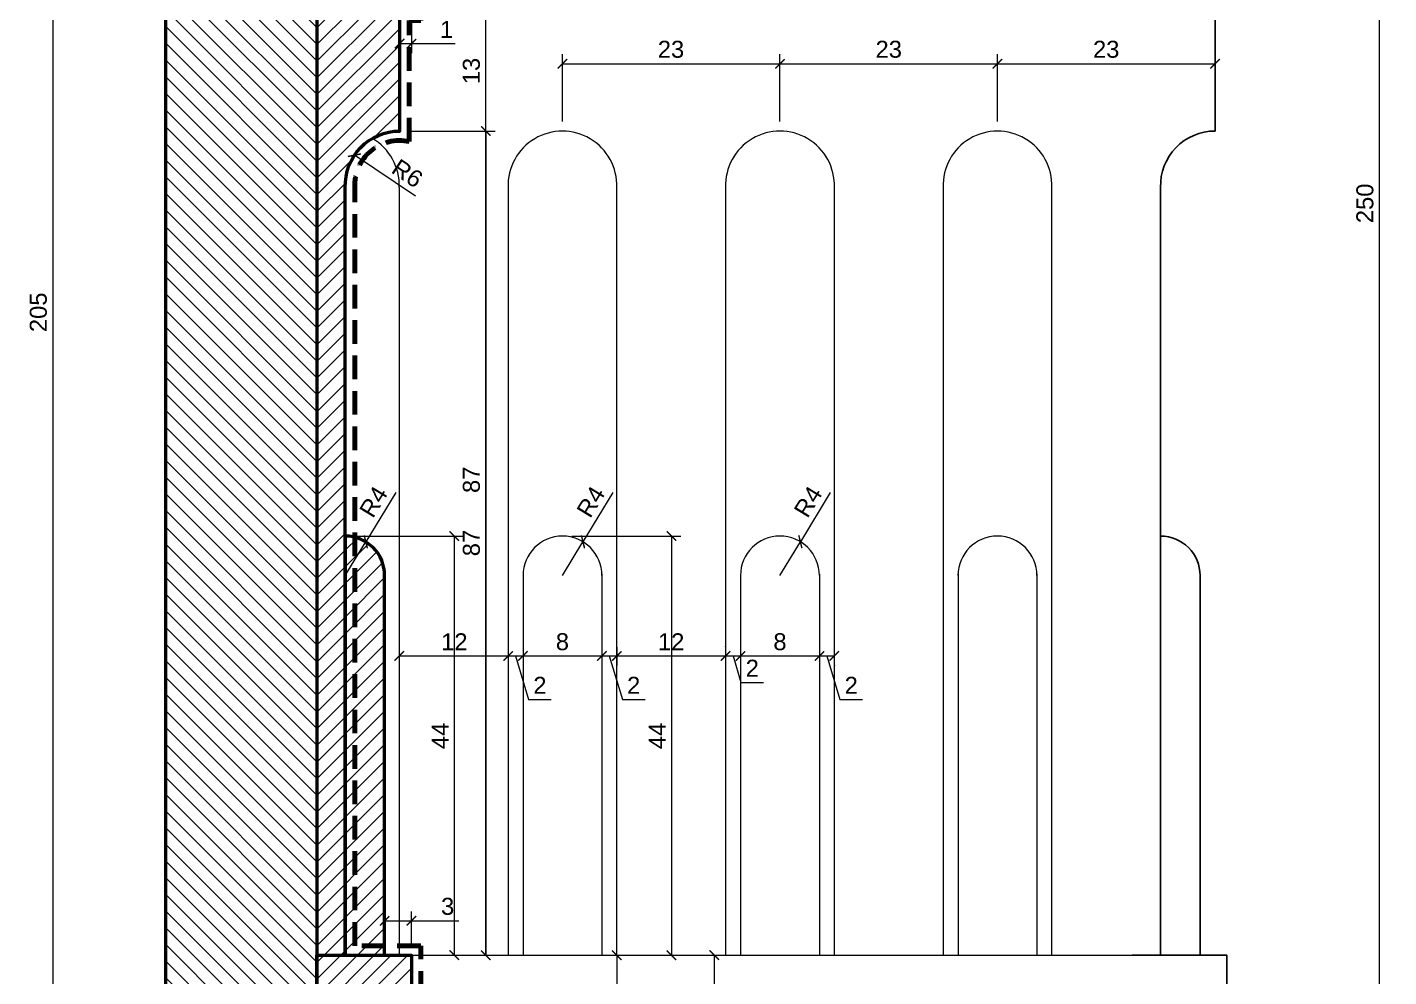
# Model space of a CAD drawing. Header units: inches. Extents: x -322 to 128, y 1926 to 2226.
# Drawn here: x -174.3 to -30.1, y 1999.7 to 2100.3 of the extents above; entities that cross this region are included whole.
import ezdxf

# ---------------------------------------------------------------- set-up
doc = ezdxf.new("R2010")
doc.units = ezdxf.units.IN
doc.header["$MEASUREMENT"] = 0
doc.linetypes.add('HIDDEN', pattern=[0.375, 0.25, -0.125])
doc.layers.add('0.05', color=7, linetype='Continuous', lineweight=5)
doc.layers.add('линия 50', color=1, linetype='Continuous', lineweight=140)
doc.layers.add('Outside panel', color=7, linetype='Continuous', lineweight=18, true_color=0x7f5e57)
doc.layers.add('размеры в модели', color=7, linetype='Continuous')
doc.styles.get("Standard").update_dxf_attribs({"font": 'arial.ttf'})
doc.dimstyles.new('M_1', dxfattribs={"dimtxt": 1.8, "dimasz": 1, "dimexe": 1, "dimexo": 1, "dimgap": 0.6, "dimtad": 1, "dimdec": 0, "dimdsep": 46, "dimtxsty": 'Standard', "dimblk": 'ARCHTICK', "dimcen": -5, "dimclrd": 7, "dimclre": 7, "dimclrt": 7, "dimadec": 0, "dimazin": 0, "dimtfac": 1, "dimtdec": 0, "dimtmove": 0, "dimatfit": 3, "dimfxl": 1, "dimtolj": 1, "dimtzin": 0, "dimlwd": 5, "dimlwe": 5, "dimarcsym": 0})

# ---------------------------------------------------------------- blocks, each defined once
blk = doc.blocks.new('_ArchTick')
at = {"color": 0, "linetype": 'ByBlock', "const_width": 0.15}
blk.add_lwpolyline([(-0.5, -0.5), (0.5, 0.5)], dxfattribs=at)
blk = doc.blocks.new('*D61')
at = {"color": 7, "lineweight": 5, "ltscale": 1000, "transparency": 16777216}
for p, q in [((-66.29, 2207.02), (-30.13, 2207.02)), ((-31.13, 2207.02), (-31.13, 1957.02)), ((-38.79, 1957.02), (-30.13, 1957.02))]:
    blk.add_line(p, q, dxfattribs=at)
at = {"layer": 'Defpoints', "color": 0, "ltscale": 1000, "transparency": 16777216}
for p in [(-67.29, 2207.02), (-39.79, 1957.02), (-31.13, 1957.02)]:
    blk.add_point(p, dxfattribs=at)
at = {"color": 7, "lineweight": 5, "ltscale": 1000, "transparency": 16777216}
for p, rotation in [((-31.13, 2207.02), 90), ((-31.13, 1957.02), 270)]:
    blk.add_blockref('_ArchTick', p, dxfattribs=dict(at, rotation=rotation))
at = {"color": 7, "ltscale": 1000, "transparency": 16777216, "insert": (-32.65, 2081.65), "char_height": 1.8, "attachment_point": 5, "rotation": 90}
blk.add_mtext('\\A1;250', dxfattribs=at)
blk = doc.blocks.new('*D54')
at = {"color": 7, "lineweight": 5, "ltscale": 1000, "transparency": 16777216}
for p, q in [((-71.57, 2090.31), (-71.57, 2097.44)), ((-71.57, 2096.44), (-48.53, 2096.44)), ((-48.53, 2090.31), (-48.53, 2097.44))]:
    blk.add_line(p, q, dxfattribs=at)
at = {"layer": 'Defpoints', "color": 0, "ltscale": 1000, "transparency": 16777216}
for p in [(-48.53, 2096.44), (-71.57, 2089.31), (-48.53, 2089.31)]:
    blk.add_point(p, dxfattribs=at)
at = {"color": 7, "lineweight": 5, "ltscale": 1000, "transparency": 16777216, "rotation": 180}
blk.add_blockref('_ArchTick', (-71.57, 2096.44), dxfattribs=at)
at = {"color": 7, "lineweight": 5, "ltscale": 1000, "transparency": 16777216}
blk.add_blockref('_ArchTick', (-48.53, 2096.44), dxfattribs=at)
at = {"color": 7, "ltscale": 1000, "transparency": 16777216, "insert": (-60.05, 2097.96), "char_height": 1.8, "attachment_point": 5}
blk.add_mtext('\\A1;23', dxfattribs=at)
blk = doc.blocks.new('*D53')
at = {"color": 7, "lineweight": 5, "ltscale": 1000, "transparency": 16777216}
for p, q in [((-94.6, 2090.31), (-94.6, 2097.44)), ((-94.6, 2096.44), (-71.57, 2096.44)), ((-71.57, 2090.31), (-71.57, 2097.44))]:
    blk.add_line(p, q, dxfattribs=at)
at = {"layer": 'Defpoints', "color": 0, "ltscale": 1000, "transparency": 16777216}
for p in [(-71.57, 2096.44), (-94.6, 2089.31), (-71.57, 2089.31)]:
    blk.add_point(p, dxfattribs=at)
at = {"color": 7, "lineweight": 5, "ltscale": 1000, "transparency": 16777216, "rotation": 180}
blk.add_blockref('_ArchTick', (-94.6, 2096.44), dxfattribs=at)
at = {"color": 7, "lineweight": 5, "ltscale": 1000, "transparency": 16777216}
blk.add_blockref('_ArchTick', (-71.57, 2096.44), dxfattribs=at)
at = {"color": 7, "ltscale": 1000, "transparency": 16777216, "insert": (-83.08, 2097.96), "char_height": 1.8, "attachment_point": 5}
blk.add_mtext('\\A1;23', dxfattribs=at)
blk = doc.blocks.new('*D52')
at = {"color": 7, "lineweight": 5, "ltscale": 1000, "transparency": 16777216}
for p, q in [((-117.64, 2090.31), (-117.64, 2097.44)), ((-117.64, 2096.44), (-94.6, 2096.44)), ((-94.6, 2090.31), (-94.6, 2097.44))]:
    blk.add_line(p, q, dxfattribs=at)
at = {"layer": 'Defpoints', "color": 0, "ltscale": 1000, "transparency": 16777216}
for p in [(-94.6, 2096.44), (-117.64, 2089.31), (-94.6, 2089.31)]:
    blk.add_point(p, dxfattribs=at)
at = {"color": 7, "lineweight": 5, "ltscale": 1000, "transparency": 16777216, "rotation": 180}
blk.add_blockref('_ArchTick', (-117.64, 2096.44), dxfattribs=at)
at = {"color": 7, "lineweight": 5, "ltscale": 1000, "transparency": 16777216}
blk.add_blockref('_ArchTick', (-94.6, 2096.44), dxfattribs=at)
at = {"color": 7, "ltscale": 1000, "transparency": 16777216, "insert": (-106.14, 2097.96), "char_height": 1.8, "attachment_point": 5}
blk.add_mtext('\\A1;23', dxfattribs=at)
blk = doc.blocks.new('*D51')
at = {"layer": 'Defpoints', "color": 0, "ltscale": 1000, "transparency": 16777216}
for p in [(-134.87, 2101.93), (-133.63, 2102.02), (-133.63, 2098.57)]:
    blk.add_point(p, dxfattribs=at)
at = {"layer": 'размеры в модели', "color": 7, "lineweight": 5, "ltscale": 1000, "transparency": 16777216}
for p, q in [((-134.87, 2100.93), (-134.87, 2097.57)), ((-133.63, 2101.02), (-133.63, 2097.57)), ((-134.87, 2098.57), (-133.63, 2098.57)), ((-133.63, 2098.57), (-128.98, 2098.57))]:
    blk.add_line(p, q, dxfattribs=at)
at = {"layer": 'размеры в модели', "color": 7, "lineweight": 5, "ltscale": 1000, "transparency": 16777216, "rotation": 180}
blk.add_blockref('_ArchTick', (-134.87, 2098.57), dxfattribs=at)
at = {"layer": 'размеры в модели', "color": 7, "lineweight": 5, "ltscale": 1000, "transparency": 16777216}
blk.add_blockref('_ArchTick', (-133.63, 2098.57), dxfattribs=at)
at = {"layer": 'размеры в модели', "color": 7, "ltscale": 1000, "transparency": 16777216, "insert": (-129.91, 2100.07), "char_height": 1.8, "attachment_point": 5}
blk.add_mtext('\\A1;1', dxfattribs=at)
blk = doc.blocks.new('*D46')
at = {"layer": 'Defpoints', "color": 0, "ltscale": 1000, "transparency": 16777216}
for p in [(-159.63, 2172.02), (-171.61, 1967.02), (-159.63, 1967.02)]:
    blk.add_point(p, dxfattribs=at)
at = {"layer": 'размеры в модели', "color": 7, "lineweight": 5, "ltscale": 1000, "transparency": 16777216}
for p, q in [((-160.63, 2172.02), (-172.61, 2172.02)), ((-171.61, 2172.02), (-171.61, 1967.02)), ((-160.63, 1967.02), (-172.61, 1967.02))]:
    blk.add_line(p, q, dxfattribs=at)
for p, rotation in [((-171.61, 2172.02), 90), ((-171.61, 1967.02), 270)]:
    blk.add_blockref('_ArchTick', p, dxfattribs=dict(at, rotation=rotation))
at = {"layer": 'размеры в модели', "color": 7, "ltscale": 1000, "transparency": 16777216, "insert": (-173.13, 2070.11), "char_height": 1.8, "attachment_point": 5, "rotation": 90}
blk.add_mtext('\\A1;205', dxfattribs=at)
blk = doc.blocks.new('*D31')
at = {"layer": 'Defpoints', "color": 0, "ltscale": 1000, "transparency": 16777216}
for p in [(-134.87, 2102.02), (-125.75, 2102.02), (-134.87, 2089.31)]:
    blk.add_point(p, dxfattribs=at)
at = {"layer": 'размеры в модели', "color": 7, "lineweight": 5, "ltscale": 1000, "transparency": 16777216}
for p, q in [((-133.87, 2102.02), (-124.75, 2102.02)), ((-125.75, 2089.31), (-125.75, 2102.02)), ((-133.87, 2089.31), (-124.75, 2089.31))]:
    blk.add_line(p, q, dxfattribs=at)
for p, rotation in [((-125.75, 2102.02), 90), ((-125.75, 2089.31), 270)]:
    blk.add_blockref('_ArchTick', p, dxfattribs=dict(at, rotation=rotation))
at = {"layer": 'размеры в модели', "color": 7, "ltscale": 1000, "transparency": 16777216, "insert": (-127.27, 2095.67), "char_height": 1.8, "attachment_point": 5, "rotation": 90}
blk.add_mtext('\\A1;13', dxfattribs=at)
blk = doc.blocks.new('*D30')
at = {"layer": 'Defpoints', "color": 0, "ltscale": 1000, "transparency": 16777216}
for p in [(-134.87, 2089.31), (-125.75, 2089.31), (-136.46, 2002.02)]:
    blk.add_point(p, dxfattribs=at)
at = {"layer": 'размеры в модели', "color": 7, "lineweight": 5, "ltscale": 1000, "transparency": 16777216}
for p, q in [((-133.87, 2089.31), (-124.75, 2089.31)), ((-125.75, 2002.02), (-125.75, 2089.31)), ((-135.46, 2002.02), (-124.75, 2002.02))]:
    blk.add_line(p, q, dxfattribs=at)
for p, rotation in [((-125.75, 2089.31), 90), ((-125.75, 2002.02), 270)]:
    blk.add_blockref('_ArchTick', p, dxfattribs=dict(at, rotation=rotation))
at = {"layer": 'размеры в модели', "color": 7, "ltscale": 1000, "transparency": 16777216, "insert": (-127.27, 2045.67), "char_height": 1.8, "attachment_point": 5, "rotation": 90}
blk.add_mtext('\\A1;87', dxfattribs=at)
blk = doc.blocks.new('*D29')
at = {"layer": 'Defpoints', "color": 0, "ltscale": 1000, "transparency": 16777216}
for p in [(-134.87, 2089.31), (-136.46, 2002.02), (-125.75, 2002.02)]:
    blk.add_point(p, dxfattribs=at)
at = {"layer": 'размеры в модели', "color": 7, "lineweight": 5, "ltscale": 1000, "transparency": 16777216}
for p, q in [((-133.87, 2089.31), (-124.75, 2089.31)), ((-125.75, 2089.31), (-125.75, 2002.02)), ((-135.46, 2002.02), (-124.75, 2002.02))]:
    blk.add_line(p, q, dxfattribs=at)
for p, rotation in [((-125.75, 2089.31), 90), ((-125.75, 2002.02), 270)]:
    blk.add_blockref('_ArchTick', p, dxfattribs=dict(at, rotation=rotation))
at = {"layer": 'размеры в модели', "color": 7, "ltscale": 1000, "transparency": 16777216, "insert": (-127.27, 2052.37), "char_height": 1.8, "attachment_point": 5, "rotation": 90}
blk.add_mtext('\\A1;87', dxfattribs=at)
blk = doc.blocks.new('*D28')
at = {"layer": 'Defpoints', "color": 0, "ltscale": 1000, "transparency": 16777216}
for p in [(-140.63, 2046.41), (-140.63, 2002.02), (-129.09, 2002.02)]:
    blk.add_point(p, dxfattribs=at)
at = {"layer": 'размеры в модели', "color": 7, "lineweight": 5, "ltscale": 1000, "transparency": 16777216}
for p, q in [((-139.63, 2046.41), (-128.09, 2046.41)), ((-129.09, 2046.41), (-129.09, 2002.02)), ((-139.63, 2002.02), (-128.09, 2002.02))]:
    blk.add_line(p, q, dxfattribs=at)
for p, rotation in [((-129.09, 2046.41), 90), ((-129.09, 2002.02), 270)]:
    blk.add_blockref('_ArchTick', p, dxfattribs=dict(at, rotation=rotation))
at = {"layer": 'размеры в модели', "color": 7, "ltscale": 1000, "transparency": 16777216, "insert": (-130.59, 2025.24), "char_height": 1.8, "attachment_point": 5, "rotation": 90}
blk.add_mtext('\\A1;44', dxfattribs=at)
blk = doc.blocks.new('*D27')
at = {"layer": 'Defpoints', "color": 0, "ltscale": 1000, "transparency": 16777216}
for p in [(-117.63, 2046.41), (-117.63, 2002.02), (-106.09, 2002.02)]:
    blk.add_point(p, dxfattribs=at)
at = {"layer": 'размеры в модели', "color": 7, "lineweight": 5, "ltscale": 1000, "transparency": 16777216}
for p, q in [((-116.63, 2046.41), (-105.09, 2046.41)), ((-106.09, 2046.41), (-106.09, 2002.02)), ((-116.63, 2002.02), (-105.09, 2002.02))]:
    blk.add_line(p, q, dxfattribs=at)
for p, rotation in [((-106.09, 2046.41), 90), ((-106.09, 2002.02), 270)]:
    blk.add_blockref('_ArchTick', p, dxfattribs=dict(at, rotation=rotation))
at = {"layer": 'размеры в модели', "color": 7, "ltscale": 1000, "transparency": 16777216, "insert": (-107.59, 2025.24), "char_height": 1.8, "attachment_point": 5, "rotation": 90}
blk.add_mtext('\\A1;44', dxfattribs=at)
blk = doc.blocks.new('*D24')
at = {"layer": 'Defpoints', "color": 0, "ltscale": 1000, "transparency": 16777216}
for p in [(-133.58, 2002.02), (-133.63, 1982.02), (-111.88, 1982.02)]:
    blk.add_point(p, dxfattribs=at)
at = {"layer": 'размеры в модели', "color": 7, "lineweight": 5, "ltscale": 1000, "transparency": 16777216}
for p, q in [((-132.58, 2002.02), (-110.88, 2002.02)), ((-111.88, 2002.02), (-111.88, 1982.02)), ((-132.63, 1982.02), (-110.88, 1982.02))]:
    blk.add_line(p, q, dxfattribs=at)
for p, rotation in [((-111.88, 2002.02), 90), ((-111.88, 1982.02), 270)]:
    blk.add_blockref('_ArchTick', p, dxfattribs=dict(at, rotation=rotation))
at = {"layer": 'размеры в модели', "color": 7, "ltscale": 1000, "transparency": 16777216, "insert": (-113.4, 1991.53), "char_height": 1.8, "attachment_point": 5, "rotation": 90}
blk.add_mtext('\\A1;20', dxfattribs=at)
blk = doc.blocks.new('*D23')
at = {"layer": 'Defpoints', "color": 0, "ltscale": 1000, "transparency": 16777216}
for p in [(-133.63, 2005.66), (-136.46, 2002.02), (-133.63, 2002.02)]:
    blk.add_point(p, dxfattribs=at)
at = {"layer": 'размеры в модели', "color": 7, "lineweight": 5, "ltscale": 1000, "transparency": 16777216}
for p, q in [((-136.46, 2003.02), (-136.46, 2006.66)), ((-136.46, 2005.66), (-133.63, 2005.66)), ((-133.63, 2003.02), (-133.63, 2006.66)), ((-133.63, 2005.66), (-128.6, 2005.66))]:
    blk.add_line(p, q, dxfattribs=at)
at = {"layer": 'размеры в модели', "color": 7, "lineweight": 5, "ltscale": 1000, "transparency": 16777216, "rotation": 180}
blk.add_blockref('_ArchTick', (-136.46, 2005.66), dxfattribs=at)
at = {"layer": 'размеры в модели', "color": 7, "lineweight": 5, "ltscale": 1000, "transparency": 16777216}
blk.add_blockref('_ArchTick', (-133.63, 2005.66), dxfattribs=at)
at = {"layer": 'размеры в модели', "color": 7, "ltscale": 1000, "transparency": 16777216, "insert": (-129.79, 2007.18), "char_height": 1.8, "attachment_point": 5}
blk.add_mtext('\\A1;3', dxfattribs=at)
blk = doc.blocks.new('*D22')
at = {"color": 7, "lineweight": 5, "ltscale": 1000, "transparency": 16777216}
for p, q in [((-132.63, 2002.02), (-100.56, 2002.02)), ((-101.56, 2002.02), (-101.56, 1957.02)), ((-125.13, 1957.02), (-100.56, 1957.02))]:
    blk.add_line(p, q, dxfattribs=at)
at = {"layer": 'Defpoints', "color": 0, "ltscale": 1000, "transparency": 16777216}
for p in [(-133.63, 2002.02), (-126.13, 1957.02), (-101.56, 1957.02)]:
    blk.add_point(p, dxfattribs=at)
at = {"color": 7, "lineweight": 5, "ltscale": 1000, "transparency": 16777216}
for p, rotation in [((-101.56, 2002.02), 90), ((-101.56, 1957.02), 270)]:
    blk.add_blockref('_ArchTick', p, dxfattribs=dict(at, rotation=rotation))
at = {"color": 7, "ltscale": 1000, "transparency": 16777216, "insert": (-103.07, 1979.25), "char_height": 1.8, "attachment_point": 5, "rotation": 90}
blk.add_mtext('\\A1;45', dxfattribs=at)
blk = doc.blocks.new('*D16')
at = {"color": 7, "lineweight": 5, "ltscale": 1000, "transparency": 16777216}
for p, q in [((-90.42, 2033.71), (-88.84, 2033.71)), ((-89.63, 2033.71), (-88.25, 2029.1)), ((-90.42, 2032.72), (-90.42, 2032.71)), ((-88.84, 2032.72), (-88.84, 2032.71)), ((-88.25, 2029.1), (-85.86, 2029.1))]:
    blk.add_line(p, q, dxfattribs=at)
at = {"layer": 'Defpoints', "color": 0, "ltscale": 1000, "transparency": 16777216}
for p in [(-90.42, 2033.72), (-88.84, 2033.72), (-88.84, 2033.71)]:
    blk.add_point(p, dxfattribs=at)
at = {"color": 7, "lineweight": 5, "ltscale": 1000, "transparency": 16777216, "rotation": 180}
blk.add_blockref('_ArchTick', (-90.42, 2033.71), dxfattribs=at)
at = {"color": 7, "lineweight": 5, "ltscale": 1000, "transparency": 16777216}
blk.add_blockref('_ArchTick', (-88.84, 2033.71), dxfattribs=at)
at = {"color": 7, "ltscale": 1000, "transparency": 16777216, "insert": (-87.05, 2030.6), "char_height": 1.8, "attachment_point": 5}
blk.add_mtext('\\A1;2', dxfattribs=at)
blk = doc.blocks.new('*D14')
at = {"color": 7, "lineweight": 5, "ltscale": 1000, "transparency": 16777216}
for p, q in [((-100.36, 2034.68), (-100.36, 2034.71)), ((-100.36, 2033.71), (-98.78, 2033.71)), ((-99.57, 2033.71), (-98.73, 2030.9)), ((-98.78, 2032.72), (-98.78, 2032.71)), ((-98.73, 2030.9), (-96.33, 2030.9))]:
    blk.add_line(p, q, dxfattribs=at)
at = {"layer": 'Defpoints', "color": 0, "ltscale": 1000, "transparency": 16777216}
for p in [(-100.36, 2033.68), (-98.78, 2033.72), (-98.78, 2033.71)]:
    blk.add_point(p, dxfattribs=at)
at = {"color": 7, "lineweight": 5, "ltscale": 1000, "transparency": 16777216, "rotation": 180}
blk.add_blockref('_ArchTick', (-100.36, 2033.71), dxfattribs=at)
at = {"color": 7, "lineweight": 5, "ltscale": 1000, "transparency": 16777216}
blk.add_blockref('_ArchTick', (-98.78, 2033.71), dxfattribs=at)
at = {"color": 7, "ltscale": 1000, "transparency": 16777216, "insert": (-97.53, 2032.41), "char_height": 1.8, "attachment_point": 5}
blk.add_mtext('\\A1;2', dxfattribs=at)
blk = doc.blocks.new('*D12')
at = {"layer": 'Defpoints', "color": 0, "ltscale": 1000, "transparency": 16777216}
for p in [(-113.46, 2036.41), (-111.88, 2035.64), (-111.88, 2033.71)]:
    blk.add_point(p, dxfattribs=at)
at = {"layer": 'размеры в модели', "color": 7, "lineweight": 5, "ltscale": 1000, "transparency": 16777216}
for p, q in [((-113.46, 2035.41), (-113.46, 2032.71)), ((-111.88, 2034.64), (-111.88, 2032.71)), ((-113.46, 2033.71), (-111.88, 2033.71)), ((-112.67, 2033.71), (-111.28, 2029.1)), ((-111.28, 2029.1), (-108.89, 2029.1))]:
    blk.add_line(p, q, dxfattribs=at)
at = {"layer": 'размеры в модели', "color": 7, "lineweight": 5, "ltscale": 1000, "transparency": 16777216, "rotation": 180}
blk.add_blockref('_ArchTick', (-113.46, 2033.71), dxfattribs=at)
at = {"layer": 'размеры в модели', "color": 7, "lineweight": 5, "ltscale": 1000, "transparency": 16777216}
blk.add_blockref('_ArchTick', (-111.88, 2033.71), dxfattribs=at)
at = {"layer": 'размеры в модели', "color": 7, "ltscale": 1000, "transparency": 16777216, "insert": (-110.09, 2030.6), "char_height": 1.8, "attachment_point": 5}
blk.add_mtext('\\A1;2', dxfattribs=at)
blk = doc.blocks.new('*D10')
at = {"layer": 'Defpoints', "color": 0, "ltscale": 1000, "transparency": 16777216}
for p in [(-123.39, 2039.08), (-121.81, 2039.48), (-121.81, 2033.71)]:
    blk.add_point(p, dxfattribs=at)
at = {"layer": 'размеры в модели', "color": 7, "lineweight": 5, "ltscale": 1000, "transparency": 16777216}
for p, q in [((-123.39, 2038.08), (-123.39, 2032.71)), ((-121.81, 2038.48), (-121.81, 2032.71)), ((-123.39, 2033.71), (-121.81, 2033.71)), ((-122.6, 2033.71), (-121.22, 2029.1)), ((-121.22, 2029.1), (-118.83, 2029.1))]:
    blk.add_line(p, q, dxfattribs=at)
at = {"layer": 'размеры в модели', "color": 7, "lineweight": 5, "ltscale": 1000, "transparency": 16777216, "rotation": 180}
blk.add_blockref('_ArchTick', (-123.39, 2033.71), dxfattribs=at)
at = {"layer": 'размеры в модели', "color": 7, "lineweight": 5, "ltscale": 1000, "transparency": 16777216}
blk.add_blockref('_ArchTick', (-121.81, 2033.71), dxfattribs=at)
at = {"layer": 'размеры в модели', "color": 7, "ltscale": 1000, "transparency": 16777216, "insert": (-120.02, 2030.6), "char_height": 1.8, "attachment_point": 5}
blk.add_mtext('\\A1;2', dxfattribs=at)
blk = doc.blocks.new('*D9')
at = {"layer": 'Defpoints', "color": 0, "ltscale": 1000, "transparency": 16777216}
for p in [(-134.91, 2039.04), (-123.39, 2039.08), (-123.39, 2033.71)]:
    blk.add_point(p, dxfattribs=at)
at = {"layer": 'размеры в модели', "color": 7, "lineweight": 5, "ltscale": 1000, "transparency": 16777216}
for p, q in [((-134.91, 2038.04), (-134.91, 2032.71)), ((-123.39, 2038.08), (-123.39, 2032.71)), ((-134.91, 2033.71), (-123.39, 2033.71))]:
    blk.add_line(p, q, dxfattribs=at)
at = {"layer": 'размеры в модели', "color": 7, "lineweight": 5, "ltscale": 1000, "transparency": 16777216, "rotation": 180}
blk.add_blockref('_ArchTick', (-134.91, 2033.71), dxfattribs=at)
at = {"layer": 'размеры в модели', "color": 7, "lineweight": 5, "ltscale": 1000, "transparency": 16777216}
blk.add_blockref('_ArchTick', (-123.39, 2033.71), dxfattribs=at)
at = {"layer": 'размеры в модели', "color": 7, "ltscale": 1000, "transparency": 16777216, "insert": (-129.08, 2035.21), "char_height": 1.8, "attachment_point": 5}
blk.add_mtext('\\A1;12', dxfattribs=at)
blk = doc.blocks.new('*D8')
at = {"color": 7, "lineweight": 5, "ltscale": 1000, "transparency": 16777216}
for p in [(-89.27, 2051.02), (-94.61, 2042.25)]:
    blk.add_line(p, (-92.44, 2045.81), dxfattribs=at)
at = {"layer": 'Defpoints', "color": 0, "ltscale": 1000, "transparency": 16777216}
for p in [(-92.44, 2045.81), (-94.61, 2042.25)]:
    blk.add_point(p, dxfattribs=at)
at = {"color": 7, "lineweight": 5, "ltscale": 1000, "transparency": 16777216, "rotation": 238.6628931411378}
blk.add_blockref('_ArchTick', (-92.44, 2045.81), dxfattribs=at)
at = {"color": 7, "ltscale": 1000, "transparency": 16777216, "insert": (-91.62, 2050.05), "char_height": 1.8, "attachment_point": 5, "rotation": 58.6629}
blk.add_mtext('\\A1;R4', dxfattribs=at)
blk = doc.blocks.new('*D7')
at = {"layer": 'Defpoints', "color": 0, "ltscale": 1000, "transparency": 16777216}
for p in [(-115.46, 2045.8), (-117.63, 2042.24)]:
    blk.add_point(p, dxfattribs=at)
at = {"layer": 'размеры в модели', "color": 7, "lineweight": 5, "ltscale": 1000, "transparency": 16777216}
for p in [(-112.29, 2051.01), (-117.63, 2042.24)]:
    blk.add_line(p, (-115.46, 2045.8), dxfattribs=at)
at = {"layer": 'размеры в модели', "color": 7, "lineweight": 5, "ltscale": 1000, "transparency": 16777216, "rotation": 238.6628931429134}
blk.add_blockref('_ArchTick', (-115.46, 2045.8), dxfattribs=at)
at = {"layer": 'размеры в модели', "color": 7, "ltscale": 1000, "transparency": 16777216, "insert": (-114.63, 2050.04), "char_height": 1.8, "attachment_point": 5, "rotation": 58.6629}
blk.add_mtext('\\A1;R4', dxfattribs=at)
blk = doc.blocks.new('*D6')
at = {"layer": 'Defpoints', "color": 0, "ltscale": 1000, "transparency": 16777216}
for p in [(-138.46, 2045.8), (-140.63, 2042.24)]:
    blk.add_point(p, dxfattribs=at)
at = {"layer": 'размеры в модели', "color": 7, "lineweight": 5, "ltscale": 1000, "transparency": 16777216}
for p in [(-135.29, 2051.01), (-140.63, 2042.24)]:
    blk.add_line(p, (-138.46, 2045.8), dxfattribs=at)
at = {"layer": 'размеры в модели', "color": 7, "lineweight": 5, "ltscale": 1000, "transparency": 16777216, "rotation": 238.6628931393965}
blk.add_blockref('_ArchTick', (-138.46, 2045.8), dxfattribs=at)
at = {"layer": 'размеры в модели', "color": 7, "ltscale": 1000, "transparency": 16777216, "insert": (-137.64, 2050.04), "char_height": 1.8, "attachment_point": 5, "rotation": 58.6629}
blk.add_mtext('\\A1;R4', dxfattribs=at)
blk = doc.blocks.new('*D5')
at = {"layer": 'Defpoints', "color": 0, "ltscale": 1000, "transparency": 16777216}
for p in [(-139.66, 2086.75), (-134.87, 2083.55)]:
    blk.add_point(p, dxfattribs=at)
at = {"layer": 'размеры в модели', "color": 7, "lineweight": 5, "ltscale": 1000, "transparency": 16777216}
blk.add_line((-133.19, 2082.42), (-139.66, 2086.75), dxfattribs=at)
at = {"layer": 'размеры в модели', "color": 7, "lineweight": 5, "ltscale": 1000, "transparency": 16777216, "rotation": 146.2107836382847}
blk.add_blockref('_ArchTick', (-139.66, 2086.75), dxfattribs=at)
at = {"layer": 'размеры в модели', "color": 7, "ltscale": 1000, "transparency": 16777216, "insert": (-134.05, 2084.82), "char_height": 1.8, "attachment_point": 5, "rotation": 326.2108}
blk.add_mtext('\\A1;R6', dxfattribs=at)

msp = doc.modelspace()

# ---------------------------------------------------------------- hatches: boundary and pattern name
at = {"layer": 'Outside panel', "ltscale": 1000}
h = msp.add_hatch(dxfattribs=at)
h.set_pattern_fill('ANSI31', color=5, scale=10, angle=90)
h.set_pattern_definition([(135, (-310230.6986, 94725.4941), (-0.8838834765, -0.8838834765), [])])
h.paths.add_polyline_path([(-143.63, 1957.02), (-149.63, 1957.02), (-159.63, 1967.02), (-159.63, 2172.02), (-154.63, 2172.02), (-154.63, 2166), (-149.63, 2166.02), (-149.63, 2172.02), (-143.63, 2172.02)])
h = msp.add_hatch(dxfattribs=at)
h.set_pattern_fill('ANSI31', color=256, scale=10)
h.set_pattern_definition([(45, (-311838.8434, 93827.127), (-0.8838834765, 0.8838834765), [])])
h.paths.add_polyline_path([(-140.63, 2172.02), (-143.63, 2172.02), (-143.63, 2129.02), (-137.63, 2129.02), (-137.63, 2169.02)])
edge = h.paths.add_edge_path()
edge.add_arc((-134.87, 2083.55), 5.76, 90, 182.0136, ccw=False)
edge.add_line((-134.87, 2089.31), (-134.87, 2102.02))
edge.add_line((-134.87, 2102.02), (-143.63, 2102.02))
edge.add_line((-143.63, 2102.02), (-143.63, 2002.02))
edge.add_line((-143.63, 2002.02), (-140.63, 2002.02))
edge.add_line((-140.63, 2002.02), (-140.63, 2083.34))
edge = h.paths.add_edge_path()
edge.add_arc((-140.63, 2042.24), 4.17, 359.9177, 450.0331)
edge.add_line((-140.63, 2046.41), (-140.63, 2002.02))
edge.add_line((-140.63, 2002.02), (-136.46, 2002.02))
edge.add_line((-136.46, 2002.02), (-136.46, 2042.23))
edge = h.paths.add_edge_path()
edge.add_line((-143.63, 1957.02), (-143.63, 2002.02))
edge.add_line((-143.63, 2002.02), (-133.63, 2002.02))
edge.add_line((-133.63, 2002.02), (-133.63, 1982.02))
edge.add_arc((-134.05, 1978.03), 4.01, 26.7035, 84.0073, ccw=False)
edge.add_arc((-159.92, 1971.11), 30.72, 6.9162, 16.4968, ccw=False)
edge.add_arc((-125.85, 1975.7), 3.69, 193.9213, 265.5747)
edge.add_line((-126.13, 1972.02), (-126.13, 1957.02))
edge.add_line((-126.13, 1957.02), (-143.63, 1957.02))

# ---------------------------------------------------------------- linework, layer by layer
at = {"color": 7, "lineweight": 15, "ltscale": 1000}
for p, q in [((-54.29, 2083.34), (-54.29, 2002.02)), ((-98.78, 2042.23), (-98.78, 2002.02)), ((-98.77, 2042.41), (-98.77, 2042.23)), ((-90.42, 2042.41), (-90.42, 2042.23)), ((-90.42, 2042.23), (-90.42, 2002.02)), ((-75.74, 2042.41), (-75.74, 2042.23)), ((-75.74, 2042.23), (-75.74, 2002.02)), ((-67.39, 2042.41), (-67.39, 2042.23)), ((-67.39, 2042.23), (-67.39, 2002.02)), ((-137.63, 2002.02), (-47.29, 2002.02))]:
    msp.add_line(p, q, dxfattribs=at)
at = {"lineweight": 50}
msp.add_lwpolyline([(-143.63, 1957.02), (-149.63, 1957.02), (-159.63, 1967.02), (-159.63, 2172.02), (-143.63, 2172.02), (-143.63, 1957.02)], close=True, dxfattribs=at)
for points in [[(-140.63, 2083.34, -0.424545), (-134.87, 2089.31), (-134.87, 2102.02), (-143.63, 2102.02), (-143.63, 2002.02), (-140.63, 2002.02), (-140.63, 2083.34)], [(-136.46, 2042.23, 0.414804), (-140.63, 2046.41), (-140.63, 2002.02), (-136.46, 2002.02), (-136.46, 2042.23)], [(-143.63, 1957.02), (-143.63, 2002.02), (-133.63, 2002.02), (-133.63, 1982.02, -0.255379), (-130.47, 1979.84, -0.041828), (-129.43, 1974.81, 0.323249), (-126.13, 1972.02), (-126.13, 1957.02)]]:
    msp.add_lwpolyline(points, format="xyb", close=True, dxfattribs=at)
at = {"color": 7}
for points in [[(-57.29, 2002.02), (-54.29, 2002.02), (-54.29, 2083.34, -0.424545), (-48.53, 2089.31), (-48.53, 2102.02)], [(-57.29, 2002.02), (-47.29, 2002.02), (-47.29, 1982.02, -0.255379), (-44.12, 1979.84, -0.041828), (-43.08, 1974.81, 0.323249), (-39.79, 1972.02), (-39.79, 1957.02), (-126.13, 1957.02)]]:
    msp.add_lwpolyline(points, format="xyb", dxfattribs=at)
at = {"color": 7, "lineweight": 15, "ltscale": 1000}
for points in [[(-88.84, 2002.02), (-88.84, 2083.34, 1.035777), (-100.36, 2083.34), (-100.36, 2002.02)], [(-65.81, 2002.02), (-65.81, 2083.34, 1.035777), (-77.32, 2083.34), (-77.32, 2002.02)]]:
    msp.add_lwpolyline(points, format="xyb", dxfattribs=at)
at = {"color": 7}
msp.add_lwpolyline([(-50.11, 2042.23, 0.414804), (-54.29, 2046.41), (-54.29, 2002.02), (-50.11, 2002.02), (-50.11, 2042.23)], format="xyb", close=True, dxfattribs=at)
at = {"color": 7, "lineweight": 15, "ltscale": 1000}
for centre, start in [((-94.6, 2042.23), 0), ((-71.57, 2042.23), 360)]:
    msp.add_arc(centre, 4.18, start, 180, dxfattribs=at)
at = {"layer": '0.05', "color": 7, "lineweight": 15, "ltscale": 1000}
for p, q in [((-134.91, 2083.34), (-134.91, 2002.02)), ((-121.81, 2042.41), (-121.81, 2042.23)), ((-121.81, 2042.23), (-121.81, 2002.02)), ((-113.46, 2042.41), (-113.46, 2042.23)), ((-113.46, 2042.32), (-113.46, 2002.02))]:
    msp.add_line(p, q, dxfattribs=at)
at = {"layer": '0.05', "color": 7, "ltscale": 1000}
msp.add_line((-136.49, 2042.41), (-136.49, 2002.02), dxfattribs=at)
at = {"layer": '0.05', "color": 7, "lineweight": 15, "ltscale": 1000}
msp.add_lwpolyline([(-111.88, 2002.02), (-111.88, 2083.34, 1.035777), (-123.39, 2083.34), (-123.39, 2002.02)], format="xyb", dxfattribs=at)
for centre, radius, start, end in [((-140.67, 2083.55), 5.76, 357.9864, 59.8224), ((-117.63, 2042.23), 4.18, 0, 180)]:
    msp.add_arc(centre, radius, start, end, dxfattribs=at)
at = {"layer": 'линия 50', "color": 1, "linetype": 'HIDDEN', "ltscale": 10, "true_color": 0xff0909}
msp.add_lwpolyline([(-125.13, 1956.02), (-125.13, 1956.02), (-125.13, 1973.11, -0.415921), (-128.44, 1975, 0.041973), (-129.53, 1980.2, 0.212194), (-132.63, 1982.84), (-132.63, 2003.02), (-139.63, 2003.02), (-139.63, 2083.36, -0.489555), (-133.87, 2088.2), (-133.87, 2101.02), (-132.63, 2101.02), (-132.63, 2125.02), (-138.63, 2125.02), (-138.63, 2128.02), (-136.63, 2128.02), (-136.63, 2169.44), (-140.22, 2173.02), (-140.63, 2173.02), (-140.63, 2177.64, -0.277017), (-152.62, 2196.11, 0.918609), (-153.63, 2208.02, 0.918609)], format="xyb", dxfattribs=at)

# ---------------------------------------------------------------- dimensions: what is measured, and where the dimension line sits
at = {"color": 5, "ltscale": 1000}
for base, p1, p2, picture, middle in [((-31.13, 1957.02), (-67.29, 2207.02), (-39.79, 1957.02), '*D61', (-31.13, 2081.65)), ((-101.56, 1957.02), (-133.63, 2002.02), (-126.13, 1957.02), '*D22', (-101.56, 1979.25))]:
    dim = msp.add_linear_dim(base=base, p1=p1, p2=p2, angle=90, dimstyle='M_1', dxfattribs=at)
    dim.commit()
    dim.dimension.update_dxf_attribs({"geometry": picture, "text_midpoint": middle, "dimtype": 128})
dim = msp.add_linear_dim(base=(-94.6, 2096.44), p1=(-117.64, 2089.31), p2=(-94.6, 2089.31), dimstyle='M_1', dxfattribs=at)
dim.commit()
dim.dimension.update_dxf_attribs({"geometry": '*D52', "text_midpoint": (-106.14, 2096.44), "dimtype": 128})
for base, p1, p2, picture, middle in [((-71.57, 2096.44), (-94.6, 2089.31), (-71.57, 2089.31), '*D53', (-83.08, 2097.96)), ((-48.53, 2096.44), (-71.57, 2089.31), (-48.53, 2089.31), '*D54', (-60.05, 2097.96)), ((-98.78, 2033.71), (-100.36, 2033.68), (-98.78, 2033.72), '*D14', (-98.13, 2032.41)), ((-88.84, 2033.71), (-90.42, 2033.72), (-88.84, 2033.72), '*D16', (-87.65, 2030.6))]:
    dim = msp.add_linear_dim(base=base, p1=p1, p2=p2, dimstyle='M_1', dxfattribs=at)
    dim.commit()
    dim.dimension.update_dxf_attribs({"geometry": picture, "text_midpoint": middle})
dim = msp.add_radius_dim(center=(-94.61, 2042.25), mpoint=(-92.44, 2045.81), dimstyle='M_1', dxfattribs=at)
dim.commit()
dim.dimension.update_dxf_attribs({"geometry": '*D8', "text_midpoint": (-91.62, 2050.05)})
for base, p1, p2 in [((-100.36, 2033.71), (-111.88, 2035.64), (-100.36, 2033.68)), ((-90.42, 2033.71), (-98.78, 2033.72), (-90.42, 2033.72))]:
    msp.add_linear_dim(base=base, p1=p1, p2=p2, dimstyle='M_1', dxfattribs=at).render()
at = {"layer": 'размеры в модели', "color": 5, "ltscale": 1000}
for base, p1, p2, picture, middle in [((-171.61, 1967.02), (-159.63, 2172.02), (-159.63, 1967.02), '*D46', (-171.61, 2070.11)), ((-125.75, 2002.02), (-134.87, 2089.31), (-136.46, 2002.02), '*D29', (-125.75, 2052.37)), ((-129.09, 2002.02), (-140.63, 2046.41), (-140.63, 2002.02), '*D28', (-129.09, 2025.24)), ((-106.09, 2002.02), (-117.63, 2046.41), (-117.63, 2002.02), '*D27', (-106.09, 2025.24)), ((-111.88, 1982.02), (-133.58, 2002.02), (-133.63, 1982.02), '*D24', (-111.88, 1991.53))]:
    dim = msp.add_linear_dim(base=base, p1=p1, p2=p2, angle=90, dimstyle='M_1', dxfattribs=at)
    dim.commit()
    dim.dimension.update_dxf_attribs({"geometry": picture, "text_midpoint": middle, "dimtype": 128})
for base, p1, p2, picture, middle in [((-125.75, 2102.02), (-134.87, 2089.31), (-134.87, 2102.02), '*D31', (-127.27, 2095.67)), ((-125.75, 2089.31), (-136.46, 2002.02), (-134.87, 2089.31), '*D30', (-127.27, 2045.67))]:
    dim = msp.add_linear_dim(base=base, p1=p1, p2=p2, angle=90, dimstyle='M_1', dxfattribs=at)
    dim.commit()
    dim.dimension.update_dxf_attribs({"geometry": picture, "text_midpoint": middle})
for base, p1, p2, picture, middle in [((-133.63, 2098.57), (-134.87, 2101.93), (-133.63, 2102.02), '*D51', (-129.91, 2098.57)), ((-123.39, 2033.71), (-134.91, 2039.04), (-123.39, 2039.08), '*D9', (-129.08, 2033.71)), ((-133.63, 2005.66), (-136.46, 2002.02), (-133.63, 2002.02), '*D23', (-129.79, 2005.66))]:
    dim = msp.add_linear_dim(base=base, p1=p1, p2=p2, dimstyle='M_1', dxfattribs=at)
    dim.commit()
    dim.dimension.update_dxf_attribs({"geometry": picture, "text_midpoint": middle, "dimtype": 128})
dim = msp.add_radius_dim(center=(-134.87, 2083.55), mpoint=(-139.66, 2086.75), dimstyle='M_1', dxfattribs=at)
dim.commit()
dim.dimension.update_dxf_attribs({"geometry": '*D5', "text_midpoint": (-134.89, 2083.56), "dimtype": 132})
for center, mpoint, picture, middle in [((-140.63, 2042.24), (-138.46, 2045.8), '*D6', (-137.64, 2050.04)), ((-117.63, 2042.24), (-115.46, 2045.8), '*D7', (-114.63, 2050.04))]:
    dim = msp.add_radius_dim(center=center, mpoint=mpoint, dimstyle='M_1', dxfattribs=at)
    dim.commit()
    dim.dimension.update_dxf_attribs({"geometry": picture, "text_midpoint": middle})
for base, p1, p2, picture, middle in [((-121.81, 2033.71), (-123.39, 2039.08), (-121.81, 2039.48), '*D10', (-120.62, 2030.6)), ((-111.88, 2033.71), (-113.46, 2036.41), (-111.88, 2035.64), '*D12', (-110.68, 2030.6))]:
    dim = msp.add_linear_dim(base=base, p1=p1, p2=p2, dimstyle='M_1', dxfattribs=at)
    dim.commit()
    dim.dimension.update_dxf_attribs({"geometry": picture, "text_midpoint": middle})
msp.add_linear_dim(base=(-113.46, 2033.71), p1=(-121.81, 2039.48), p2=(-113.46, 2036.41), dimstyle='M_1', dxfattribs=at).render()

doc.saveas('drawing.dxf')
